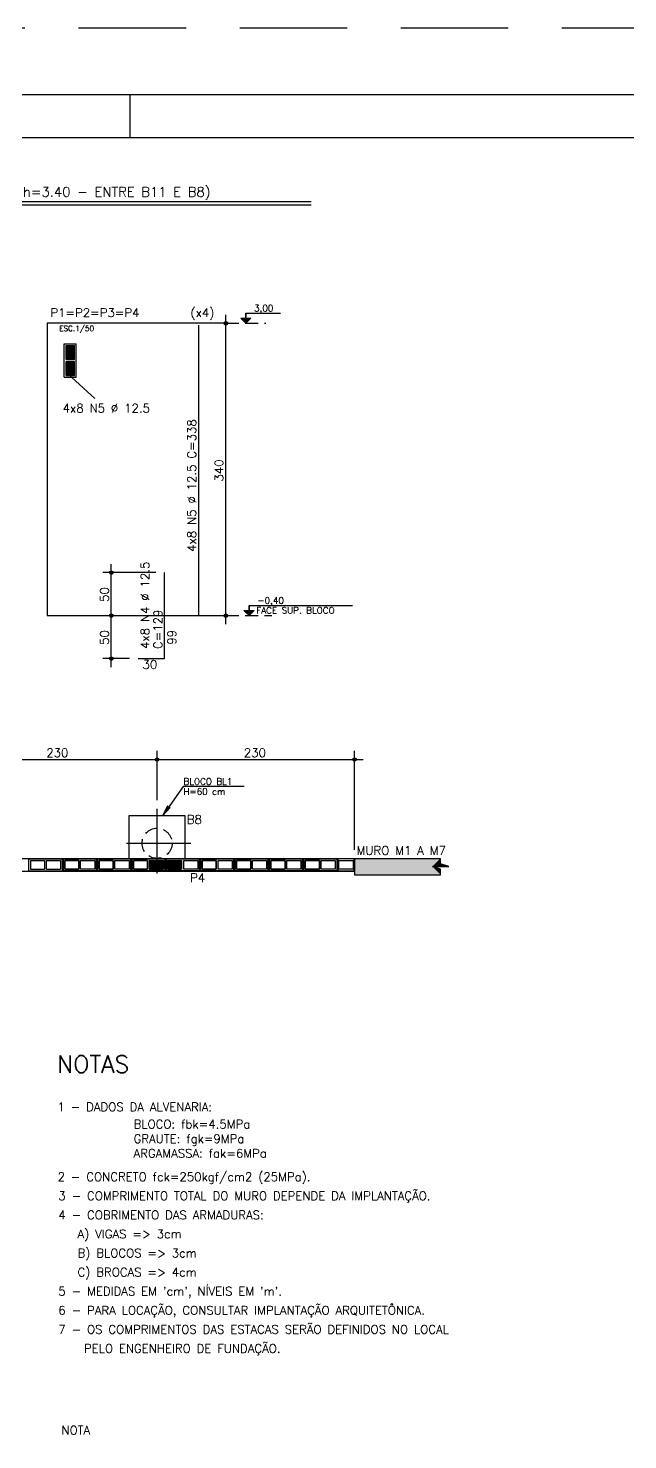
# Model space of a CAD drawing. Extents: x -1.9 to 86, y -1.2 to 61.3.
# Drawn here: x 18.63 to 32.59, y 28.47 to 61.31 of the extents above; entities that cross this region are included whole.
import ezdxf

# ---------------------------------------------------------------- set-up
doc = ezdxf.new("R2010")
doc.units = 0
doc.header["$MEASUREMENT"] = 0
for name, pattern in [('ESTILO_TQS_0001', [0.45, 0.3, -0.15]), ('ESTILO_TQS_0004', [3.3, 2, -0.4, 0.05, -0.4, 0.05, -0.4]), ('HIDDEN', [0.375, 0.25, -0.125])]:
    doc.linetypes.add(name, pattern=pattern)
doc.layers.get('0').update_dxf_attribs({"linetype": 'CONTINUOUS'})
doc.layers.get('Defpoints').update_dxf_attribs({"linetype": 'CONTINUOUS'})
for name, color, linetype in [('ARQ_FOLHA', 7, 'CONTINUOUS'), ('PENA_01', 1, 'CONTINUOUS'), ('PENA_02', 2, 'CONTINUOUS'), ('PENA_03', 3, 'CONTINUOUS'), ('PENA_05', 5, 'CONTINUOUS'), ('PENA_06', 6, 'CONTINUOUS'), ('PENA_10', 253, 'CONTINUOUS')]:
    doc.layers.add(name, color=color, linetype=linetype)
doc.styles.get("Standard").update_dxf_attribs({"font": 'ROMANS.SHX'})

# ---------------------------------------------------------------- blocks, each defined once
blk = doc.blocks.new('FOLHA A1 - 841 X 594')
at = {"layer": 'ARQ_FOLHA', "color": 1}
blk.add_line((-631, 584), (-631, 594), dxfattribs=at)
for points in [[(-841, 0), (0, 0), (0, 594), (-841, 594)], [(-816, 10), (-10, 10), (-10, 584), (-816, 584)]]:
    blk.add_lwpolyline(points, close=True, dxfattribs=at)
at = {"layer": 'Defpoints', "color": 8, "linetype": 'HIDDEN', "ltscale": 100}
blk.add_lwpolyline([(-860.5, 609.5), (-860.5, -15.5), (19.5, -15.5), (19.5, 609.5)], close=True, dxfattribs=at)
blk = doc.blocks.new('*U23')
blk.add_blockref('FOLHA A1 - 841 X 594', (0, 0))

msp = doc.modelspace()

# ---------------------------------------------------------------- linework, layer by layer
at = {"layer": 'PENA_01', "linetype": 'Continuous'}
for p, q in [((13.724, 57.273), (25.218, 57.273)), ((23.228, 47.442), (23.228, 54.642)), ((23.287, 54.442), (19.066, 54.442)), ((19.066, 54.442), (19.066, 47.642)), ((21.597, 48.642), (20.361, 48.642)), ((20.561, 47.442), (20.561, 48.842)), ((19.066, 47.642), (23.287, 47.642)), ((19.936, 47.642), (20.761, 47.642)), ((19.936, 47.642), (20.761, 47.642)), ((20.561, 46.442), (20.561, 47.842)), ((20.987, 46.642), (20.361, 46.642)), ((21.626, 43.347), (21.626, 44.494)), ((21.626, 43.347), (21.626, 44.494)), ((26.226, 42.197), (26.226, 44.494)), ((16.826, 44.294), (21.826, 44.294)), ((21.426, 44.294), (26.426, 44.294)), ((21.176, 41.997), (21.304, 41.997))]:
    msp.add_line(p, q, dxfattribs=at)
at = {"layer": 'PENA_01', "linetype": 'ESTILO_TQS_0001'}
for p, q in [((23.228, 54.442), (24.157, 54.442)), ((23.228, 47.642), (24.299, 47.642))]:
    msp.add_line(p, q, dxfattribs=at)
at = {"layer": 'PENA_01', "linetype": 'ESTILO_TQS_0004'}
for p, q in [((21.626, 41.647), (21.626, 43.147)), ((20.916, 42.347), (22.416, 42.347))]:
    msp.add_line(p, q, dxfattribs=at)
at = {"layer": 'PENA_01', "linetype": 'ESTILO_TQS_0001'}
msp.add_circle((21.626, 42.347), 0.35, dxfattribs=at)
at = {"layer": 'PENA_02', "linetype": 'Continuous'}
for centre, radius in [((23.228, 54.442), 0.04), ((23.228, 54.442), 0.02), ((20.561, 48.642), 0.04), ((20.561, 48.642), 0.02), ((20.561, 47.642), 0.04), ((20.561, 47.642), 0.04), ((20.561, 47.642), 0.02), ((20.561, 47.642), 0.02), ((23.228, 47.642), 0.04), ((23.228, 47.642), 0.02), ((20.561, 46.642), 0.04), ((20.561, 46.642), 0.02), ((21.626, 44.294), 0.04), ((21.626, 44.294), 0.04), ((26.226, 44.294), 0.04), ((21.626, 44.294), 0.02), ((21.626, 44.294), 0.02), ((26.226, 44.294), 0.02)]:
    msp.add_circle(centre, radius, dxfattribs=at)
at = {"layer": 'PENA_03', "linetype": 'Continuous'}
for p, q in [((13.724, 57.198), (25.218, 57.198)), ((23.693, 54.442), (23.573, 54.563)), ((23.573, 54.563), (23.813, 54.563)), ((23.588, 54.547), (23.797, 54.547)), ((23.608, 54.528), (23.778, 54.528)), ((23.623, 54.512), (23.762, 54.512)), ((23.693, 54.442), (23.693, 54.68)), ((23.693, 54.68), (23.693, 54.559)), ((23.693, 54.68), (24.502, 54.68)), ((23.813, 54.563), (23.693, 54.442)), ((23.228, 54.442), (23.228, 54.442)), ((23.639, 54.496), (23.747, 54.496)), ((23.659, 54.476), (23.727, 54.476)), ((23.678, 54.457), (23.708, 54.457)), ((19.466, 53.967), (19.746, 53.967)), ((19.466, 53.187), (19.466, 53.967)), ((19.506, 53.927), (19.706, 53.927)), ((19.506, 53.597), (19.506, 53.927)), ((19.706, 53.597), (19.706, 53.927)), ((19.746, 53.187), (19.746, 53.967)), ((19.506, 53.597), (19.706, 53.597)), ((19.506, 53.557), (19.706, 53.557)), ((19.506, 53.227), (19.506, 53.557)), ((19.706, 53.227), (19.706, 53.557)), ((19.506, 53.227), (19.706, 53.227)), ((19.506, 53.227), (19.706, 53.227)), ((19.548, 53.263), (20.18, 52.691)), ((19.466, 53.187), (19.746, 53.187)), ((19.466, 53.187), (19.746, 53.187)), ((21.797, 48.642), (21.797, 48.642)), ((19.736, 47.642), (19.736, 47.642)), ((19.736, 47.642), (19.736, 47.642)), ((23.228, 47.642), (23.228, 47.642)), ((23.77, 47.642), (23.65, 47.763)), ((23.65, 47.763), (23.89, 47.763)), ((23.666, 47.747), (23.874, 47.747)), ((23.685, 47.728), (23.855, 47.728)), ((23.701, 47.711), (23.839, 47.711)), ((23.717, 47.696), (23.824, 47.696)), ((23.736, 47.676), (23.804, 47.676)), ((23.752, 47.66), (23.789, 47.66)), ((23.77, 47.642), (23.77, 47.88)), ((23.77, 47.88), (23.77, 47.759)), ((23.77, 47.88), (26.175, 47.88)), ((23.89, 47.763), (23.77, 47.642)), ((21.187, 46.642), (21.187, 46.642)), ((21.626, 43.147), (21.626, 43.147)), ((21.626, 43.147), (21.626, 43.147)), ((4.466, 41.697), (26.226, 41.697)), ((4.566, 41.997), (28.226, 41.997)), ((18.636, 41.987), (18.636, 41.707)), ((18.636, 41.987), (19.416, 41.987)), ((18.636, 41.707), (19.416, 41.707)), ((18.676, 41.947), (18.676, 41.747)), ((18.676, 41.947), (19.006, 41.947)), ((18.676, 41.747), (19.006, 41.747)), ((19.006, 41.947), (19.006, 41.747)), ((19.046, 41.947), (19.046, 41.747)), ((19.046, 41.947), (19.376, 41.947)), ((19.046, 41.747), (19.376, 41.747)), ((19.376, 41.947), (19.376, 41.747)), ((19.416, 41.987), (19.416, 41.707)), ((21.446, 41.947), (21.776, 41.947)), ((21.446, 41.947), (21.446, 41.747)), ((21.446, 41.747), (21.776, 41.747)), ((21.776, 41.947), (21.776, 41.747)), ((21.866, 41.947), (21.866, 41.747)), ((21.866, 41.947), (22.196, 41.947)), ((21.866, 41.747), (22.196, 41.747)), ((22.196, 41.947), (22.196, 41.747)), ((26.226, 41.997), (26.226, 41.617)), ((26.226, 41.997), (26.226, 41.997)), ((26.226, 41.617), (28.226, 41.617))]:
    msp.add_line(p, q, dxfattribs=at)
for points in [[(23.656, 43.671), (22.234, 43.671), (21.762, 42.997), (21.877, 43.219), (21.762, 42.997), (21.931, 43.182)], [(20.976, 41.997), (20.976, 42.997), (22.276, 42.997), (22.276, 41.997)], [(20.216, 41.987), (19.436, 41.987), (19.436, 41.707), (20.216, 41.707), (20.216, 41.987)], [(19.436, 41.987), (20.216, 41.987), (20.216, 41.707), (19.436, 41.707), (19.436, 41.987)], [(19.806, 41.747), (19.806, 41.947), (19.476, 41.947), (19.476, 41.747), (19.806, 41.747)], [(19.476, 41.947), (19.806, 41.947), (19.806, 41.747), (19.476, 41.747), (19.476, 41.947)], [(19.846, 41.747), (19.846, 41.947), (20.176, 41.947), (20.176, 41.747), (19.846, 41.747)], [(19.846, 41.747), (19.846, 41.947), (20.176, 41.947), (20.176, 41.747), (19.846, 41.747)], [(21.016, 41.987), (20.236, 41.987), (20.236, 41.707), (21.016, 41.707), (21.016, 41.987)], [(20.236, 41.987), (21.016, 41.987), (21.016, 41.707), (20.236, 41.707), (20.236, 41.987)], [(20.606, 41.747), (20.606, 41.947), (20.276, 41.947), (20.276, 41.747), (20.606, 41.747)], [(20.276, 41.947), (20.606, 41.947), (20.606, 41.747), (20.276, 41.747), (20.276, 41.947)], [(20.646, 41.747), (20.646, 41.947), (20.976, 41.947), (20.976, 41.747), (20.646, 41.747)], [(20.646, 41.747), (20.646, 41.947), (20.976, 41.947), (20.976, 41.747), (20.646, 41.747)], [(21.816, 41.987), (21.036, 41.987), (21.036, 41.707), (21.816, 41.707), (21.816, 41.987)], [(21.036, 41.987), (21.816, 41.987), (21.816, 41.707), (21.036, 41.707), (21.036, 41.987)], [(21.406, 41.747), (21.406, 41.947), (21.076, 41.947), (21.076, 41.747), (21.406, 41.747)], [(21.076, 41.947), (21.406, 41.947), (21.406, 41.747), (21.076, 41.747), (21.076, 41.947)], [(22.616, 41.987), (21.836, 41.987), (21.836, 41.707), (22.616, 41.707), (22.616, 41.987)], [(21.836, 41.987), (22.616, 41.987), (22.616, 41.707), (21.836, 41.707), (21.836, 41.987)], [(22.246, 41.747), (22.246, 41.947), (22.576, 41.947), (22.576, 41.747), (22.246, 41.747)], [(22.246, 41.747), (22.246, 41.947), (22.576, 41.947), (22.576, 41.747), (22.246, 41.747)], [(23.416, 41.987), (22.636, 41.987), (22.636, 41.707), (23.416, 41.707), (23.416, 41.987)], [(22.636, 41.987), (23.416, 41.987), (23.416, 41.707), (22.636, 41.707), (22.636, 41.987)], [(23.006, 41.747), (23.006, 41.947), (22.676, 41.947), (22.676, 41.747), (23.006, 41.747)], [(22.676, 41.947), (23.006, 41.947), (23.006, 41.747), (22.676, 41.747), (22.676, 41.947)], [(23.046, 41.747), (23.046, 41.947), (23.376, 41.947), (23.376, 41.747), (23.046, 41.747)], [(23.046, 41.747), (23.046, 41.947), (23.376, 41.947), (23.376, 41.747), (23.046, 41.747)], [(24.216, 41.987), (23.436, 41.987), (23.436, 41.707), (24.216, 41.707), (24.216, 41.987)], [(23.436, 41.987), (24.216, 41.987), (24.216, 41.707), (23.436, 41.707), (23.436, 41.987)], [(23.806, 41.747), (23.806, 41.947), (23.476, 41.947), (23.476, 41.747), (23.806, 41.747)], [(23.476, 41.947), (23.806, 41.947), (23.806, 41.747), (23.476, 41.747), (23.476, 41.947)], [(23.846, 41.747), (23.846, 41.947), (24.176, 41.947), (24.176, 41.747), (23.846, 41.747)], [(23.846, 41.747), (23.846, 41.947), (24.176, 41.947), (24.176, 41.747), (23.846, 41.747)], [(25.016, 41.987), (24.236, 41.987), (24.236, 41.707), (25.016, 41.707), (25.016, 41.987)], [(24.236, 41.987), (25.016, 41.987), (25.016, 41.707), (24.236, 41.707), (24.236, 41.987)], [(24.606, 41.747), (24.606, 41.947), (24.276, 41.947), (24.276, 41.747), (24.606, 41.747)], [(24.276, 41.947), (24.606, 41.947), (24.606, 41.747), (24.276, 41.747), (24.276, 41.947)], [(24.646, 41.747), (24.646, 41.947), (24.976, 41.947), (24.976, 41.747), (24.646, 41.747)], [(24.646, 41.747), (24.646, 41.947), (24.976, 41.947), (24.976, 41.747), (24.646, 41.747)], [(25.816, 41.987), (25.036, 41.987), (25.036, 41.707), (25.816, 41.707), (25.816, 41.987)], [(25.036, 41.987), (25.816, 41.987), (25.816, 41.707), (25.036, 41.707), (25.036, 41.987)], [(25.406, 41.747), (25.406, 41.947), (25.076, 41.947), (25.076, 41.747), (25.406, 41.747)], [(25.076, 41.947), (25.406, 41.947), (25.406, 41.747), (25.076, 41.747), (25.076, 41.947)], [(25.446, 41.747), (25.446, 41.947), (25.776, 41.947), (25.776, 41.747), (25.446, 41.747)], [(25.446, 41.747), (25.446, 41.947), (25.776, 41.947), (25.776, 41.747), (25.446, 41.747)], [(26.216, 41.987), (25.836, 41.987), (25.836, 41.707), (26.216, 41.707), (26.216, 41.987)], [(25.861, 41.747), (25.861, 41.947), (26.191, 41.947), (26.191, 41.747), (25.861, 41.747)], [(28.226, 41.617), (28.226, 41.744), (28.036, 41.807), (28.416, 41.807), (28.226, 41.871), (28.226, 41.997)]]:
    msp.add_lwpolyline(points, dxfattribs=at)
for centre in [(19.541, 53.892), (19.671, 53.892), (19.541, 53.632), (19.541, 53.522), (19.671, 53.632), (19.671, 53.522), (19.541, 53.262), (19.671, 53.262), (21.481, 41.922), (21.481, 41.772), (21.741, 41.922), (21.741, 41.772), (21.901, 41.922), (21.901, 41.772), (22.161, 41.922), (22.161, 41.772)]:
    msp.add_circle(centre, 0.025, dxfattribs=at)
for points in [[(19.566, 53.892), (19.528, 53.914), (19.517, 53.9)], [(19.566, 53.892), (19.517, 53.9), (19.517, 53.883)], [(19.566, 53.892), (19.517, 53.883), (19.528, 53.87)], [(19.566, 53.892), (19.545, 53.917), (19.528, 53.914)], [(19.566, 53.892), (19.528, 53.87), (19.545, 53.867)], [(19.566, 53.892), (19.56, 53.908), (19.545, 53.917)], [(19.566, 53.892), (19.545, 53.867), (19.56, 53.876)], [(19.566, 53.892), (19.56, 53.876), (19.566, 53.892)], [(19.696, 53.892), (19.658, 53.914), (19.647, 53.9)], [(19.696, 53.892), (19.647, 53.9), (19.647, 53.883)], [(19.696, 53.892), (19.647, 53.883), (19.658, 53.87)], [(19.696, 53.892), (19.675, 53.917), (19.658, 53.914)], [(19.696, 53.892), (19.658, 53.87), (19.675, 53.867)], [(19.696, 53.892), (19.69, 53.908), (19.675, 53.917)], [(19.696, 53.892), (19.675, 53.867), (19.69, 53.876)], [(19.696, 53.892), (19.69, 53.876), (19.696, 53.892)], [(19.566, 53.632), (19.528, 53.654), (19.517, 53.64)], [(19.566, 53.632), (19.517, 53.64), (19.517, 53.623)], [(19.566, 53.632), (19.517, 53.623), (19.528, 53.61)], [(19.566, 53.522), (19.528, 53.544), (19.517, 53.53)], [(19.566, 53.522), (19.517, 53.53), (19.517, 53.513)], [(19.566, 53.522), (19.517, 53.513), (19.528, 53.5)], [(19.566, 53.632), (19.545, 53.657), (19.528, 53.654)], [(19.566, 53.632), (19.528, 53.61), (19.545, 53.607)], [(19.566, 53.522), (19.545, 53.547), (19.528, 53.544)], [(19.566, 53.522), (19.528, 53.5), (19.545, 53.497)], [(19.566, 53.632), (19.56, 53.648), (19.545, 53.657)], [(19.566, 53.632), (19.545, 53.607), (19.56, 53.616)], [(19.566, 53.522), (19.56, 53.538), (19.545, 53.547)], [(19.566, 53.522), (19.545, 53.497), (19.56, 53.506)], [(19.566, 53.632), (19.56, 53.616), (19.566, 53.632)], [(19.566, 53.522), (19.56, 53.506), (19.566, 53.522)], [(19.696, 53.632), (19.658, 53.654), (19.647, 53.64)], [(19.696, 53.632), (19.647, 53.64), (19.647, 53.623)], [(19.696, 53.632), (19.647, 53.623), (19.658, 53.61)], [(19.696, 53.522), (19.658, 53.544), (19.647, 53.53)], [(19.696, 53.522), (19.647, 53.53), (19.647, 53.513)], [(19.696, 53.522), (19.647, 53.513), (19.658, 53.5)], [(19.696, 53.632), (19.675, 53.657), (19.658, 53.654)], [(19.696, 53.632), (19.658, 53.61), (19.675, 53.607)], [(19.696, 53.522), (19.675, 53.547), (19.658, 53.544)], [(19.696, 53.522), (19.658, 53.5), (19.675, 53.497)], [(19.696, 53.632), (19.69, 53.648), (19.675, 53.657)], [(19.696, 53.632), (19.675, 53.607), (19.69, 53.616)], [(19.696, 53.522), (19.69, 53.538), (19.675, 53.547)], [(19.696, 53.522), (19.675, 53.497), (19.69, 53.506)], [(19.696, 53.632), (19.69, 53.616), (19.696, 53.632)], [(19.696, 53.522), (19.69, 53.506), (19.696, 53.522)], [(19.566, 53.262), (19.528, 53.284), (19.517, 53.27)], [(19.566, 53.262), (19.517, 53.27), (19.517, 53.253)], [(19.566, 53.262), (19.517, 53.253), (19.528, 53.24)], [(19.566, 53.262), (19.545, 53.287), (19.528, 53.284)], [(19.566, 53.262), (19.528, 53.24), (19.545, 53.237)], [(19.566, 53.262), (19.56, 53.278), (19.545, 53.287)], [(19.566, 53.262), (19.545, 53.237), (19.56, 53.246)], [(19.566, 53.262), (19.56, 53.246), (19.566, 53.262)], [(19.696, 53.262), (19.658, 53.284), (19.647, 53.27)], [(19.696, 53.262), (19.647, 53.27), (19.647, 53.253)], [(19.696, 53.262), (19.647, 53.253), (19.658, 53.24)], [(19.696, 53.262), (19.675, 53.287), (19.658, 53.284)], [(19.696, 53.262), (19.658, 53.24), (19.675, 53.237)], [(19.696, 53.262), (19.69, 53.278), (19.675, 53.287)], [(19.696, 53.262), (19.675, 53.237), (19.69, 53.246)], [(19.696, 53.262), (19.69, 53.246), (19.696, 53.262)], [(21.506, 41.922), (21.468, 41.944), (21.457, 41.931)], [(21.506, 41.922), (21.457, 41.931), (21.457, 41.914)], [(21.506, 41.922), (21.457, 41.914), (21.468, 41.901)], [(21.506, 41.772), (21.468, 41.794), (21.457, 41.781)], [(21.506, 41.772), (21.457, 41.781), (21.457, 41.764)], [(21.506, 41.772), (21.457, 41.764), (21.468, 41.751)], [(21.506, 41.922), (21.485, 41.947), (21.468, 41.944)], [(21.506, 41.922), (21.468, 41.901), (21.485, 41.898)], [(21.506, 41.772), (21.485, 41.797), (21.468, 41.794)], [(21.506, 41.772), (21.468, 41.751), (21.485, 41.748)], [(21.506, 41.922), (21.5, 41.939), (21.485, 41.947)], [(21.506, 41.922), (21.485, 41.898), (21.5, 41.906)], [(21.506, 41.772), (21.5, 41.789), (21.485, 41.797)], [(21.506, 41.772), (21.485, 41.748), (21.5, 41.756)], [(21.506, 41.922), (21.5, 41.906), (21.506, 41.922)], [(21.506, 41.772), (21.5, 41.756), (21.506, 41.772)], [(21.766, 41.922), (21.728, 41.944), (21.717, 41.931)], [(21.766, 41.922), (21.717, 41.931), (21.717, 41.914)], [(21.766, 41.922), (21.717, 41.914), (21.728, 41.901)], [(21.766, 41.772), (21.728, 41.794), (21.717, 41.781)], [(21.766, 41.772), (21.717, 41.781), (21.717, 41.764)], [(21.766, 41.772), (21.717, 41.764), (21.728, 41.751)], [(21.766, 41.922), (21.745, 41.947), (21.728, 41.944)], [(21.766, 41.922), (21.728, 41.901), (21.745, 41.898)], [(21.766, 41.772), (21.745, 41.797), (21.728, 41.794)], [(21.766, 41.772), (21.728, 41.751), (21.745, 41.748)], [(21.766, 41.922), (21.76, 41.939), (21.745, 41.947)], [(21.766, 41.922), (21.745, 41.898), (21.76, 41.906)], [(21.766, 41.772), (21.76, 41.789), (21.745, 41.797)], [(21.766, 41.772), (21.745, 41.748), (21.76, 41.756)], [(21.766, 41.922), (21.76, 41.906), (21.766, 41.922)], [(21.766, 41.772), (21.76, 41.756), (21.766, 41.772)], [(21.926, 41.922), (21.888, 41.944), (21.877, 41.931)], [(21.926, 41.922), (21.877, 41.931), (21.877, 41.914)], [(21.926, 41.922), (21.877, 41.914), (21.888, 41.901)], [(21.926, 41.772), (21.888, 41.794), (21.877, 41.781)], [(21.926, 41.772), (21.877, 41.781), (21.877, 41.764)], [(21.926, 41.772), (21.877, 41.764), (21.888, 41.751)], [(21.926, 41.922), (21.905, 41.947), (21.888, 41.944)], [(21.926, 41.922), (21.888, 41.901), (21.905, 41.898)], [(21.926, 41.772), (21.905, 41.797), (21.888, 41.794)], [(21.926, 41.772), (21.888, 41.751), (21.905, 41.748)], [(21.926, 41.922), (21.92, 41.939), (21.905, 41.947)], [(21.926, 41.922), (21.905, 41.898), (21.92, 41.906)], [(21.926, 41.772), (21.92, 41.789), (21.905, 41.797)], [(21.926, 41.772), (21.905, 41.748), (21.92, 41.756)], [(21.926, 41.922), (21.92, 41.906), (21.926, 41.922)], [(21.926, 41.772), (21.92, 41.756), (21.926, 41.772)], [(22.186, 41.922), (22.148, 41.944), (22.137, 41.931)], [(22.186, 41.922), (22.137, 41.931), (22.137, 41.914)], [(22.186, 41.922), (22.137, 41.914), (22.148, 41.901)], [(22.186, 41.772), (22.148, 41.794), (22.137, 41.781)], [(22.186, 41.772), (22.137, 41.781), (22.137, 41.764)], [(22.186, 41.772), (22.137, 41.764), (22.148, 41.751)], [(22.186, 41.922), (22.165, 41.947), (22.148, 41.944)], [(22.186, 41.922), (22.148, 41.901), (22.165, 41.898)], [(22.186, 41.772), (22.165, 41.797), (22.148, 41.794)], [(22.186, 41.772), (22.148, 41.751), (22.165, 41.748)], [(22.186, 41.922), (22.18, 41.939), (22.165, 41.947)], [(22.186, 41.922), (22.165, 41.898), (22.18, 41.906)], [(22.186, 41.772), (22.18, 41.789), (22.165, 41.797)], [(22.186, 41.772), (22.165, 41.748), (22.18, 41.756)], [(22.186, 41.922), (22.18, 41.906), (22.186, 41.922)], [(22.186, 41.772), (22.18, 41.756), (22.186, 41.772)]]:
    msp.add_solid(points, dxfattribs=at)
at = {"layer": 'PENA_05', "linetype": 'Continuous'}
for p, q in [((22.602, 47.642), (22.602, 54.402)), ((21.797, 46.642), (21.797, 48.642)), ((21.187, 46.642), (21.797, 46.642))]:
    msp.add_line(p, q, dxfattribs=at)
at = {"layer": 'PENA_10', "linetype": 'Continuous'}
for points in [[(19.506, 53.597), (19.506, 53.927), (19.706, 53.927)], [(19.506, 53.597), (19.706, 53.927), (19.706, 53.597)], [(19.506, 53.597), (19.706, 53.597), (19.506, 53.597)], [(19.506, 53.227), (19.506, 53.557), (19.706, 53.557)], [(19.506, 53.227), (19.706, 53.557), (19.706, 53.227)], [(19.506, 53.227), (19.706, 53.227), (19.506, 53.227)], [(21.446, 41.947), (21.776, 41.947), (21.776, 41.747)], [(21.446, 41.947), (21.776, 41.747), (21.446, 41.747)], [(21.446, 41.947), (21.446, 41.747), (21.446, 41.947)], [(21.866, 41.947), (22.196, 41.947), (22.196, 41.747)], [(21.866, 41.947), (22.196, 41.747), (21.866, 41.747)], [(21.866, 41.947), (21.866, 41.747), (21.866, 41.947)], [(28.036, 41.807), (26.226, 41.617), (28.226, 41.997)], [(28.226, 41.997), (26.226, 41.617), (26.226, 41.997)], [(28.036, 41.807), (28.226, 41.617), (26.226, 41.617)], [(28.036, 41.807), (28.226, 41.997), (28.226, 41.871)], [(28.036, 41.807), (28.226, 41.871), (28.416, 41.807)], [(28.036, 41.807), (28.226, 41.744), (28.226, 41.617)]]:
    msp.add_solid(points, dxfattribs=at)

# ---------------------------------------------------------------- block references
at = {"xscale": 0.09999999999999938, "yscale": 0.09999999999999938, "zscale": 0.09999999999999938}
msp.add_blockref('*U23', (84.1, 0.356), dxfattribs=at)

# ---------------------------------------------------------------- texts
at = {"layer": 'PENA_01', "linetype": 'Continuous'}
msp.add_text('(x4)', height=0.2, dxfattribs=at).set_placement((22.404, 54.589))
at = {"layer": 'PENA_03', "linetype": 'Continuous'}
for s, height, p in [('3,00', 0.15, (23.884, 54.719)), ('ESC.1/50', 0.125, (19.345, 54.261)), ('4x8 N5 %%c 12.5', 0.2, (19.428, 52.367)), ('-0,40', 0.15, (23.962, 47.919)), ('FACE SUP. BLOCO', 0.15, (23.935, 47.689)), ('30', 0.2, (21.287, 46.404)), ('230', 0.2, (19.046, 44.354)), ('230', 0.2, (23.646, 44.354)), ('BLOCO BL1', 0.15, (22.241, 43.71)), ('H=60 cm', 0.15, (22.24, 43.476)), ('1 - DADOS DA ALVENARIA:', 0.2, (19.306, 36.115)), ('BLOCO: fbk=4.5MPa', 0.2, (21.079, 35.715)), ('GRAUTE: fgk=9MPa', 0.2, (21.079, 35.375)), ('ARGAMASSA: fak=6MPa', 0.2, (21.079, 35.035)), ('2 - CONCRETO fck=250kgf/cm2 (25MPa).', 0.2, (19.31, 34.49)), ('3 - COMPRIMENTO TOTAL DO MURO DEPENDE DA IMPLANTAÇÃO.', 0.2, (19.327, 34.046)), ('4 - COBRIMENTO DAS ARMADURAS:', 0.2, (19.327, 33.602)), ('   A) VIGAS => 3cm', 0.2, (19.327, 33.159)), ('   B) BLOCOS => 3cm', 0.2, (19.327, 32.715)), ('   C) BROCAS => 4cm', 0.2, (19.327, 32.271)), ("5 - MEDIDAS EM 'cm', NÍVEIS EM 'm'.", 0.2, (19.327, 31.828)), ('6 - PARA LOCAÇÃO, CONSULTAR IMPLANTAÇÃO ARQUITETÔNICA.', 0.2, (19.327, 31.384)), ('7 - OS COMPRIMENTOS DAS ESTACAS SERÃO DEFINIDOS NO LOCAL', 0.2, (19.327, 30.94)), ('    PELO ENGENHEIRO DE FUNDAÇÃO.', 0.2, (19.327, 30.497)), ('NOTA', 0.2, (19.401, 28.595))]:
    msp.add_text(s, height=height, dxfattribs=at).set_placement(p)
for s, p in [('4x8 N5 %%c 12.5 C=338', (22.533, 49.126)), ('340', (23.168, 50.762)), ('4x8 N4 %%c 12.5', (21.446, 46.866)), ('50', (20.501, 47.962)), ('C=129', (21.746, 46.866)), ('50', (20.501, 46.962)), ('99', (22.071, 46.965))]:
    msp.add_text(s, height=0.2, rotation=90, dxfattribs=at).set_placement(p)
at = {"layer": 'PENA_05', "linetype": 'Continuous'}
for s, height, p in [('P1=P2=P3=P4', 0.2, (19.143, 54.589)), ('B8', 0.2, (22.318, 42.801)), ('MURO M1 A M7', 0.2, (26.271, 42.08)), ('P4', 0.2, (22.396, 41.446)), ('NOTAS', 0.4, (19.298, 37.01))]:
    msp.add_text(s, height=height, dxfattribs=at).set_placement(p)
at = {"layer": 'PENA_06', "linetype": 'Continuous'}
msp.add_text('ARMAÇÄO P/MURO DE DIVISA (h=3.40 - ENTRE B11 E B8)', height=0.225, dxfattribs=at).set_placement((13.825, 57.387))

doc.saveas('drawing.dxf')
